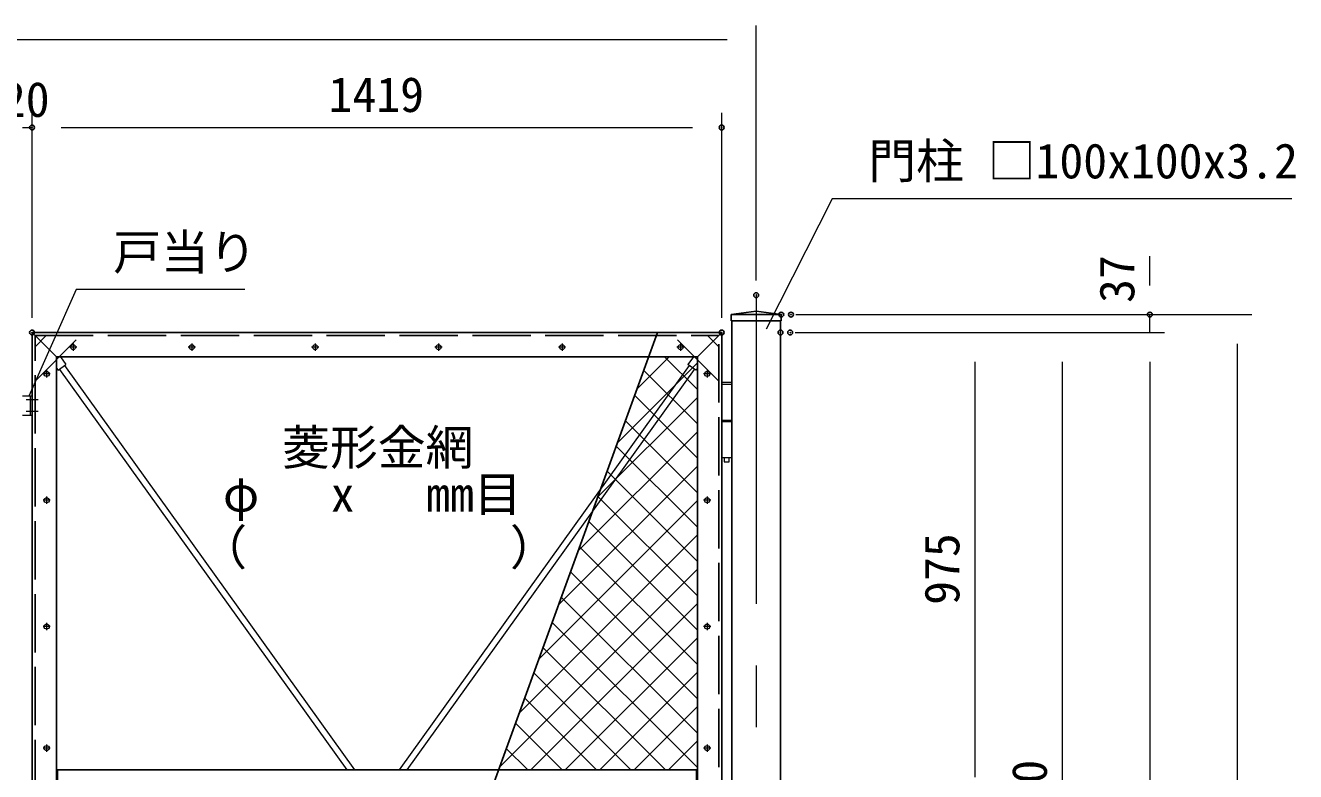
# Model space of a CAD drawing. Units: millimetres, scale not verified. Extents: x -6300 to 6300, y -4455 to 4455.
# Drawn here: x -1963 to 651, y -211 to 1324 of the extents above; entities that cross this region are included whole.
import ezdxf
from ezdxf.enums import TextEntityAlignment as Align

# ---------------------------------------------------------------- set-up
doc = ezdxf.new("R2010")
doc.units = ezdxf.units.MM
doc.header["$LTSCALE"] = 20
doc.header["$PDMODE"] = 32
doc.header["$PDSIZE"] = 10
doc.linetypes.add('DASHED', pattern=[7.5, 6, -1.5])
doc.linetypes.add('USER1', pattern=[50.8, 31.75, -6.35, 6.35, -6.35])
for name, color, linetype, lineweight in [('0-3_D-BMK', 2, 'USER1', 13), ('0-4_D-STR1', 1, 'Continuous', 25), ('0-5_D-STR3', 3, 'Continuous', 13), ('0-7_D-STR-DIM', 7, 'Continuous', 13), ('0-9_Defpoints', 8, 'Continuous', 25), ('0-A_D-STR-TXT', 7, 'Continuous', 13), ('0-B_D-STR2', 7, 'Continuous', 13)]:
    doc.layers.add(name, color=color, linetype=linetype, lineweight=lineweight)
doc.styles.add('ＭＳ ゴシック', font='')
doc.styles.get('ＭＳ ゴシック').set_extended_font_data('MS Gothic')

msp = doc.modelspace()

# ---------------------------------------------------------------- linework, layer by layer
at = {"layer": '0-3_D-BMK'}
for p, q in [((-459.03, 769.16), (-459.03, -1797.84)), ((-1857.09, 662.16), (-1871.97, 662.16)), ((-1864.53, 669.6), (-1864.53, 654.72)), ((-1613.09, 662.16), (-1627.97, 662.16)), ((-1620.53, 669.6), (-1620.53, 654.72)), ((-1359.09, 662.16), (-1373.97, 662.16)), ((-1366.53, 669.6), (-1366.53, 654.72)), ((-1105.09, 662.16), (-1119.97, 662.16)), ((-1112.53, 669.6), (-1112.53, 654.72)), ((-851.09, 662.16), (-865.97, 662.16)), ((-858.53, 669.6), (-858.53, 654.72)), ((-607.09, 662.16), (-621.97, 662.16)), ((-614.53, 669.6), (-614.53, 654.72)), ((-1911.59, 607.16), (-1926.47, 607.16)), ((-1919.03, 614.6), (-1919.03, 599.72)), ((-552.59, 607.16), (-567.47, 607.16)), ((-560.03, 614.6), (-560.03, 599.72)), ((-1961.53, 554.16), (-1936.53, 554.16)), ((-1961.53, 530.16), (-1936.53, 530.16)), ((-1911.59, 347.16), (-1926.47, 347.16)), ((-1919.03, 354.6), (-1919.03, 339.72)), ((-552.59, 347.16), (-567.47, 347.16)), ((-560.03, 354.6), (-560.03, 339.72)), ((-1911.59, 87.16), (-1926.47, 87.16)), ((-1919.03, 94.6), (-1919.03, 79.72)), ((-552.59, 87.16), (-567.47, 87.16)), ((-560.03, 94.6), (-560.03, 79.72)), ((-1919.03, -155.4), (-1919.03, -170.28)), ((-560.03, -155.4), (-560.03, -170.28)), ((-1911.59, -162.84), (-1926.47, -162.84)), ((-552.59, -162.84), (-567.47, -162.84))]:
    msp.add_line(p, q, dxfattribs=at)
at = {"layer": '0-4_D-STR1'}
for p, q in [((-510.63, 729.16), (-407.43, 729.16)), ((-510.63, 729.16), (-510.63, 716.16)), ((-510.63, 716.16), (-407.43, 716.16)), ((-409.03, 716.16), (-409.03, -1757.84)), ((-407.43, 729.16), (-407.43, 716.16)), ((-1949.03, -265.84), (-1949.03, 692.16)), ((-1949.03, 692.16), (-530.03, 692.16)), ((-1949.03, 692.16), (-1899.03, 642.16)), ((-530.03, 692.16), (-580.03, 642.16)), ((-530.03, -1257.84), (-530.03, 692.16)), ((-1899.03, -265.84), (-1899.03, 642.16)), ((-1899.03, 642.16), (-580.03, 642.16)), ((-580.03, -1207.84), (-580.03, 642.16)), ((-1899.03, -207.84), (-580.03, -207.84)), ((-1897.03, -207.84), (-1897.03, -265.84)), ((-582.03, -207.84), (-582.03, -357.84))]:
    msp.add_line(p, q, dxfattribs=at)
at = {"layer": '0-4_D-STR1', "linetype": 'DASHED'}
for p, q in [((-1943.03, -265.84), (-1943.03, 686.16)), ((-1943.03, 686.16), (-536.03, 686.16)), ((-536.03, -1251.84), (-536.03, 686.16))]:
    msp.add_line(p, q, dxfattribs=at)
at = {"layer": '0-4_D-STR1'}
for points in [[(-510.63, 729.16), (-459.03, 736.16), (-407.43, 729.16)], [(-409.03, -1757.84), (-509.03, -1757.84), (-509.03, 716.16)]]:
    msp.add_lwpolyline(points, dxfattribs=at)
at = {"layer": '0-5_D-STR3', "linetype": 'DASHED'}
for p, q in [((-1943.03, 592.16), (-1849.03, 686.16)), ((-1943.03, 662.87), (-1919.74, 686.16)), ((-536.03, 592.16), (-630.03, 686.16)), ((-536.03, 662.87), (-559.32, 686.16))]:
    msp.add_line(p, q, dxfattribs=at)
at = {"layer": '0-5_D-STR3'}
for p, q in [((-1890.87, 642.16), (-1879.35, 626.11)), ((-588.19, 642.16), (-599.71, 626.11)), ((-1892.75, 616.49), (-1301.34, -207.84)), ((-1882.19, 624.07), (-1285.34, -207.84)), ((-596.86, 624.07), (-1193.72, -207.84)), ((-586.3, 616.49), (-1177.72, -207.84)), ((-530.03, 586.16), (-530.03, 435.16)), ((-530.03, 586.16), (-509.03, 586.16)), ((-509.03, 586.16), (-509.03, 435.16)), ((-1969.03, 562.16), (-1949.03, 562.16)), ((-1953.03, 562.16), (-1953.03, 522.16)), ((-1969.03, 522.16), (-1949.03, 522.16)), ((-530.03, 512.16), (-509.03, 512.16)), ((-530.03, 509.16), (-509.03, 509.16)), ((-530.03, 435.16), (-509.03, 435.16))]:
    msp.add_line(p, q, dxfattribs=at)
for points in [[(-1899.03, 619.23), (-1895.6, 614.45), (-1879.35, 626.11)], [(-580.03, 619.23), (-583.46, 614.45), (-599.71, 626.11)], [(-529.03, 586.16), (-529.03, 590.16), (-510.03, 590.16), (-510.03, 586.16)], [(-524.78, 435.16), (-524.78, 426.16), (-514.28, 426.16), (-514.28, 435.16)]]:
    msp.add_lwpolyline(points, dxfattribs=at)
for centre in [(-1864.53, 662.16), (-1620.53, 662.16), (-1366.53, 662.16), (-1112.53, 662.16), (-858.53, 662.16), (-614.53, 662.16), (-1919.03, 607.16), (-560.03, 607.16), (-1919.03, 347.16), (-560.03, 347.16), (-1919.03, 87.16), (-560.03, 87.16), (-1919.03, -162.84), (-560.03, -162.84)]:
    msp.add_circle(centre, 5.25, dxfattribs=at)
at = {"layer": '0-7_D-STR-DIM'}
for p, q in [((-459.03, 799.16), (-459.03, 1324.2)), ((-519.03, 1294.2), (-3399.03, 1294.2)), ((-1949.03, 722.16), (-1949.03, 1144.2)), ((-1949.03, 722.16), (-1949.03, 1144.2)), ((-530.03, 722.16), (-530.03, 1144.2)), ((-1969.03, 1114.2), (-1949.03, 1114.2)), ((-1889.03, 1114.2), (-1829.03, 1114.2)), ((-1889.03, 1114.2), (-590.03, 1114.2)), ((350.97, 789.16), (350.97, 849.16)), ((-377.43, 729.16), (380.97, 729.16)), ((-357.43, 729.16), (560.97, 729.16)), ((350.97, 692.16), (350.97, 729.16)), ((-379.03, 692.16), (20.97, 692.16)), ((-379.03, 692.16), (200.97, 692.16)), ((-379.03, 692.16), (380.97, 692.16)), ((-359.03, 692.16), (380.97, 692.16)), ((530.97, 669.16), (530.97, -1697.84)), ((-9.03, 632.16), (-9.03, -222.84)), ((170.97, 632.16), (170.97, -1197.84)), ((350.97, 632.16), (350.97, -1247.84)), ((350.97, 632.16), (350.97, 572.16))]:
    msp.add_line(p, q, dxfattribs=at)
at = {"layer": '0-9_Defpoints'}
msp.add_line((-1371.57, -1257.84), (-661.83, 692.16), dxfattribs=at)
for p in [(-1949.03, 1114.2), (-530.03, 1114.2), (-459.03, 769.16), (-407.43, 729.16), (-387.43, 729.16), (350.97, 729.16), (-1949.03, 692.16), (-530.03, 692.16), (-409.03, 692.16), (-389.03, 692.16)]:
    msp.add_point(p, dxfattribs=at)
at = {"layer": '0-A_D-STR-TXT'}
for points in [[(643.42, 967.32), (-302.89, 967.32), (-438.58, 699.19)], [(-1511.13, 780.68), (-1858.59, 780.68), (-1955.78, 561.05)]]:
    msp.add_lwpolyline(points, dxfattribs=at)
at = {"layer": '0-B_D-STR2'}
for p, q in [((-744.47, 465.12), (-580.03, 629.56)), ((-704, 576.29), (-638.13, 642.16)), ((-580.03, 574.8), (-647.39, 642.16)), ((-580.03, 504.09), (-690.19, 614.25)), ((-784.93, 353.94), (-580.03, 558.85)), ((-580.03, 433.38), (-709.06, 562.41)), ((-580.03, 362.67), (-727.92, 510.56)), ((-825.39, 242.77), (-580.03, 488.13)), ((-580.03, 291.96), (-746.79, 458.72)), ((-865.86, 131.59), (-580.03, 417.42)), ((-580.03, 221.24), (-765.66, 406.88)), ((-906.32, 20.42), (-580.03, 346.71)), ((-580.03, 150.53), (-784.53, 355.04)), ((-580.03, 79.82), (-803.4, 303.2)), ((-946.79, -90.76), (-580.03, 276)), ((-580.03, 9.11), (-822.27, 251.35)), ((-987.25, -201.93), (-580.03, 205.29)), ((-580.03, -61.6), (-841.14, 199.51)), ((-922.45, -207.84), (-580.03, 134.58)), ((-580.03, -132.31), (-860.01, 147.67)), ((-580.03, -203.02), (-878.88, 95.83)), ((-851.74, -207.84), (-580.03, 63.87)), ((-645.92, -207.84), (-897.74, 43.99)), ((-716.63, -207.84), (-916.61, -7.85)), ((-781.02, -207.84), (-580.03, -6.84)), ((-787.34, -207.84), (-935.48, -59.7)), ((-710.31, -207.84), (-580.03, -77.55)), ((-858.05, -207.84), (-954.35, -111.54)), ((-639.6, -207.84), (-580.03, -148.26)), ((-928.76, -207.84), (-973.22, -163.38))]:
    msp.add_line(p, q, dxfattribs=at)

# ---------------------------------------------------------------- texts
at = {"layer": '0-7_D-STR-DIM', "style": 'ＭＳ ゴシック'}
for s, p in [('20', (-2011.15, 1114.28)), ('1419', (-1338.9, 1124.33))]:
    msp.add_text(s, height=72.14, dxfattribs=at).set_placement(p, align=Align.BOTTOM_LEFT)
for s, p in [('37', (340.85, 753.13)), ('975', (-19.15, 131.95)), ('1950', (160.85, -383.19))]:
    msp.add_text(s, height=72.14, rotation=90, dxfattribs=at).set_placement(p, align=Align.BOTTOM_LEFT)
at = {"layer": '0-A_D-STR-TXT', "style": 'ＭＳ ゴシック'}
for s, p in [('門柱 □100x100x3.2', (-228.41, 987.72)), ('戸当り', (-1782.2, 799.94)), ('菱形金網', (-1434.45, 398.19)), ('φ   x   mm目', (-1556.28, 302.17)), ('（\u3000\u3000   \u3000\u3000）', (-1605.01, 192.51))]:
    msp.add_text(s, height=72.14, dxfattribs=at).set_placement(p, align=Align.BOTTOM_LEFT)

doc.saveas('drawing.dxf')
